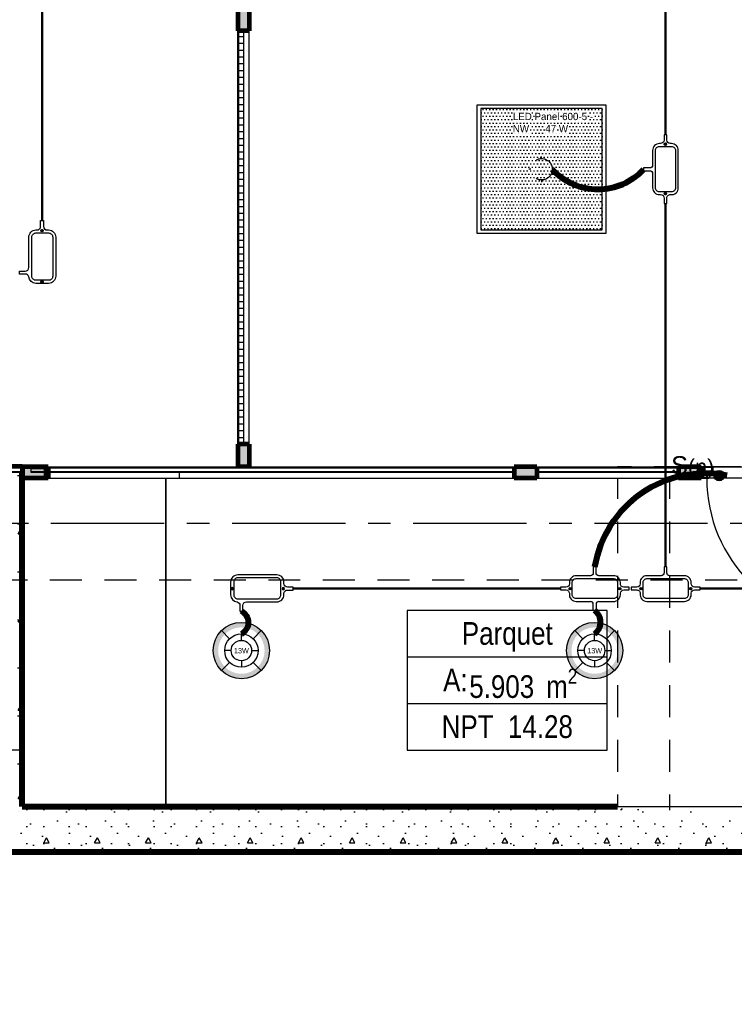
# Model space of a CAD drawing. Header units: inches. Extents: x -38 to 5698, y -33 to 92.
# Drawn here: x 302.031 to 305.189, y 5.37 to 9.675 of the extents above; entities that cross this region are included whole.
import ezdxf
from ezdxf.lldxf.tags import DXFTag

# ---------------------------------------------------------------- set-up
doc = ezdxf.new("R2010")
doc.units = ezdxf.units.IN
doc.header["$MEASUREMENT"] = 0
doc.set_wipeout_variables(frame=1)
for name, pattern in [('CONTINUA', [0]), ('DASHED', [0.75, 0.5, -0.25]), ('Hidden Line', [0.195611, 0.141111, -0.0545]), ('Línea Oculta', [0.195611, 0.141111, -0.0545]), ('Punto & Raya', [0.65, 0.5, -0.075, 0, -0.075]), ('Rayas', [0.282222, 0.141111, -0.141111]), ('Wipeout_Contour', [1, 0, -1])]:
    doc.linetypes.add(name, pattern=pattern)
for name, color, linetype, lineweight in [('00 IE CKTO TOMAS', 111, 'Rayas', 18), ('01 IE LUM LED AD DN570C', 1, 'Continuous', 13), ('ALUMBRADO_CONDUIT', 30, 'CONDUIT1', 30), ('Bancas', 1, 'Continuous', 13), ('Cable Alumbrado', 150, 'Continuous', 30), ('CABLEADO EXT.', 3, 'PVCSUBT', 30), ('Luminarias', 5, 'Continuous', 20), ('Simb_Alumbrado', 140, 'CONTINUA', 30)]:
    doc.layers.add(name, color=color, linetype=linetype, lineweight=lineweight)
for name, color, linetype in [('02 _ ARQ _ ALB _ Ejes Generales', 7, 'Continuous'), ('02 _ ARQ _ ALB _ Muros Interiores', 7, 'Continuous'), ('02 _ ARQ _ ZON _ Espacio.3D', 7, 'Continuous'), ('08 _ STR _ EXT _ 08 Placas Inclinadas', 7, 'Continuous'), ('08 _ STR _ EXT _ 09 Vigas', 7, 'Continuous'), ('Acabado - Muros', 7, 'Continuous')]:
    doc.layers.add(name, color=color, linetype=linetype)
doc.styles.add('Annotative', font='arial.ttf')
doc.styles.add('Estilo_Generado_9', font='ARIALN.TTF')
doc.styles.add('{18b73a54-fa43-428c-adcb-c1c7bbdf2c84}', font='Simplex.shx')
tags = doc.linetypes.add('CONDUIT', pattern='A,1.5,-0.210535,["con",{18b73a54-fa43-428c-adcb-c1c7bbdf2c84},S=0.2,R=0,X=0,Y=-0.065594],-0.702384', length=2.412919).pattern_tags.tags
tags[6] = DXFTag(74, 10)
tags = doc.linetypes.add('CONDUIT1', pattern='A,1,-0.19772,["con",{18b73a54-fa43-428c-adcb-c1c7bbdf2c84},S=0.2,R=0,X=0,Y=-0.065594],-0.593642', length=1.791362).pattern_tags.tags
tags[6] = DXFTag(74, 10)
tags = doc.linetypes.add('PVCSUBT', pattern='A,0.6,-0.3,0.6,-0.075691,["PVC",Standard,S=0.2,R=0,X=0,Y=-0.093724],-0.621005', length=2.196696).pattern_tags.tags
tags[10] = DXFTag(74, 10)
pattern_1 = [(0, (277.50004, 6e-09), (0, 0.3897114), [0.024375, -0.200625]), (0, (277.61254, 0.19486), (0, 0.3897114), [0.024375, -0.200625]), (60, (277.50004, 6e-09), (-0.3375, 0.1948557), [0.024375, -0.200625]), (60, (277.72504, 6e-09), (-0.3375, 0.1948557), [0.024375, -0.200625]), (120, (277.5244, 6e-09), (0.3375, 0.1948557), [0.024375, -0.200625]), (120, (277.7494, 6e-09), (0.3375, 0.1948557), [0.024375, -0.200625]), (0, (277.50004, 0.0375), (0, 0.075), [0, -0.075, 0, -0.1125]), (45, (277.53754, 0.0375), (-0.053033, 0.053033), [0, -0.05625, 0, -0.09375])]
pattern_2 = [(0, (277.500038, 6e-09), (0, 0.03), [])]

# ---------------------------------------------------------------- blocks, each defined once
blk = doc.blocks.new('*U270')
at = {"layer": 'Luminarias', "linetype": 'DASHED', "lineweight": 0, "ltscale": 0.05}
blk.add_lwpolyline([(0, -0.0045), (0, 0.0045)], dxfattribs=at)
blk = doc.blocks.new('*U271')
at = {"color": 0, "linetype": 'ByBlock', "lineweight": -2, "transparency": 16777216}
blk.add_blockref('*U270', (0, 0.05), dxfattribs=at)
for p, rotation in [((-0.05, 0), 90), ((0.05, 0), 269.9999999999999), ((0, -0.05), 180)]:
    blk.add_blockref('*U270', p, dxfattribs=dict(at, rotation=rotation))
blk = doc.blocks.new('PANEL LED 50W')
at = {"layer": 'Luminarias'}
h = blk.add_hatch(dxfattribs=at)
h.set_pattern_fill('DOTS', color=4, scale=0.009097)
h.set_pattern_definition([(0, (0, -2e-14), (0.0072206, 0.01444116), [0, -0.01444116])])
h.paths.add_polyline_path([(-0.2574, -0.2574), (0.2574, -0.2574), (0.2574, 0.2574), (-0.2574, 0.2574)])
h.paths.add_polyline_path([(-0.1296, 0.0974), (0.1849, 0.0974), (0.1849, 0.2469), (-0.1296, 0.2469)], flags=24)
at = {"layer": 'Luminarias', "color": 4, "lineweight": 0}
for points in [[(-0.2729, 0.2729), (0.2729, 0.2729), (0.2729, -0.2729), (-0.2729, -0.2729)], [(-0.2574, -0.2574), (0.2574, -0.2574), (0.2574, 0.2574), (-0.2574, 0.2574)]]:
    blk.add_lwpolyline(points, close=True, dxfattribs=at)
at = {"layer": 'Luminarias', "color": 4, "linetype": 'DASHED', "lineweight": 0, "ltscale": 0.01}
blk.add_circle((0, 0), 0.0455, dxfattribs=at)
at = {"color": 4}
blk.add_blockref('*U271', (0, 0), dxfattribs=at)
at = {"layer": 'Luminarias', "color": 4, "insert": (-0.1218, 0.2392), "char_height": 0.030929, "width": 0.382855, "attachment_point": 1}
blk.add_mtext('{\\Ftxt|c0;LED Panel 600-5 - NW      47 W}', dxfattribs=at)
blk = doc.blocks.new('lumin 47')
at = {"layer": 'ALUMBRADO_CONDUIT', "xscale": 1.041283452965173, "yscale": 1.041283452965173, "zscale": 1.041283452965173}
blk.add_blockref('PANEL LED 50W', (-76.251, 24.2433), dxfattribs=at)
blk = doc.blocks.new('LUM DN570C')
at = {"layer": '01 IE LUM LED AD DN570C'}
h = blk.add_hatch(color=256, dxfattribs=at)
edge = h.paths.add_edge_path()
edge.add_arc((0, 0), 0.1344, 0, 360)
edge = h.paths.add_edge_path(flags=17)
edge.add_arc((0, 0), 0.1108, 0, 360)
for p, q in [((-0.0561, 0.0563), (-0.0949, 0.0952)), ((0.0561, 0.0563), (0.0949, 0.0952)), ((-0.0561, -0.0563), (-0.0949, -0.0952)), ((0.0561, -0.0563), (0.0949, -0.0952))]:
    blk.add_line(p, q, dxfattribs=at)
at = {"layer": '01 IE LUM LED AD DN570C', "ltscale": 0.4}
for p, q in [((0, 0.0487), (0, 0.0795)), ((-0.0487, 0), (-0.0795, 0)), ((0.0487, 0), (0.0795, 0)), ((0, -0.0487), (0, -0.0795))]:
    blk.add_line(p, q, dxfattribs=at)
at = {"layer": '01 IE LUM LED AD DN570C'}
for radius in [0.1344, 0.0795]:
    blk.add_circle((0, 0), radius, dxfattribs=at)
at = {"layer": '01 IE LUM LED AD DN570C', "ltscale": 0.4}
blk.add_circle((0, 0), 0.0487, dxfattribs=at)
at = {"color": 1, "linetype": 'ByBlock', "lineweight": 80, "insert": (-0.0353, 0.0117), "char_height": 0.025, "width": 0.622217, "attachment_point": 1}
blk.add_mtext('13W ', dxfattribs=at)
blk = doc.blocks.new('CAJA OVAL TIPO L')
at = {"layer": 'Simb_Alumbrado', "lineweight": 13}
blk.add_lwpolyline([(-0.0491, -0.079), (-0.0491, -0.0343, -0.380413), (-0.0258, -0.0088), (-0.0258, -0.0088, 0.341426), (-0.0164, 0.0033), (-0.0164, 0.0236), (-0.0063, 0.0236), (-0.0063, 0.0033, 0.414214), (0.0063, -0.0092), (0.1138, -0.0092, -0.414214), (0.1388, -0.0343), (0.1388, -0.0382, 0.414214), (0.1513, -0.0508), (0.1716, -0.0508), (0.1716, -0.0609), (0.1513, -0.0609, 0.414214), (0.1388, -0.0734), (0.1388, -0.079, -0.414214), (0.1138, -0.104), (-0.0241, -0.104, -0.414214), (-0.0491, -0.079, 0.414214)], format="xyb", dxfattribs=at)
blk.add_lwpolyline([(-0.0241, -0.0199), (0.1138, -0.0199, -0.414214), (0.1282, -0.0343), (0.1282, -0.079, -0.414214), (0.1138, -0.0934), (-0.0241, -0.0934, -0.414214), (-0.0384, -0.079), (-0.0384, -0.0343, -0.414214)], format="xyb", close=True, dxfattribs=at)
for points in [[(-0.0483, -0.0558), (-0.0395, -0.0558)], [(-0.0439, -0.0514), (-0.0439, -0.0602)], [(0.1323, -0.0558), (0.1411, -0.0558)], [(0.1367, -0.0514), (0.1367, -0.0602)]]:
    blk.add_lwpolyline(points, dxfattribs=at)
for centre in [(-0.0439, -0.0558), (0.1367, -0.0558)]:
    blk.add_circle(centre, 0.00438, dxfattribs=at)
blk = doc.blocks.new('oval t')
at = {"layer": 'Simb_Alumbrado', "lineweight": 13}
blk.add_lwpolyline([(0.0141, 0.0102, -0.414214), (0.0041, 0.0202), (0.0041, 0.0416), (-0.0056, 0.0416), (-0.0056, 0.0202, -0.414214), (-0.0156, 0.0102), (-0.0659, 0.0102, 0.414214), (-0.0899, -0.0138), (-0.0899, -0.0183, -0.414214), (-0.1019, -0.0303), (-0.1213, -0.0303), (-0.1213, -0.04), (-0.1016, -0.04, -0.451917), (-0.0897, -0.0535, 0.451917), (-0.0659, -0.0805), (0.0659, -0.0805, 0.414214), (0.0899, -0.0566), (0.0899, -0.0512, -0.398753), (0.1019, -0.0401), (0.1213, -0.0401), (0.1213, -0.0304), (0.1019, -0.0304, -0.368669), (0.0899, -0.0176), (0.0899, -0.0138, 0.414214), (0.0659, 0.0102), (0.0141, 0.0102)], format="xyb", dxfattribs=at)
blk.add_lwpolyline([(-0.0659, 0), (0.0659, 0, -0.414214), (0.0797, -0.0138), (0.0797, -0.0566, -0.414214), (0.0659, -0.0703), (-0.0659, -0.0703, -0.414214), (-0.0797, -0.0566), (-0.0797, -0.0138, -0.414214)], format="xyb", close=True, dxfattribs=at)
for points in [[(-0.0869, -0.031), (-0.0869, -0.0394)], [(0.0879, -0.031), (0.0879, -0.0394)], [(-0.0911, -0.0352), (-0.0828, -0.0352)], [(0.0837, -0.0352), (0.0921, -0.0352)]]:
    blk.add_lwpolyline(points, dxfattribs=at)
for centre in [(-0.0869, -0.0352), (0.0879, -0.0352)]:
    blk.add_circle(centre, 0.00419, dxfattribs=at)
blk = doc.blocks.new('CAJA CONDULET TIPO X')
at = {"layer": 'Simb_Alumbrado', "lineweight": 13}
for p, q in [((78.5283, -4.1616), (78.5283, -4.1519)), ((78.5283, -4.1519), (78.5497, -4.1519)), ((78.5497, -4.1616), (78.5283, -4.1616))]:
    blk.add_line(p, q, dxfattribs=at)
for points in [[(78.6505, -4.1716, -0.414214), (78.6605, -4.1616), (78.6819, -4.1616), (78.6819, -4.1519), (78.6605, -4.1519, -0.414214), (78.6505, -4.1419), (78.6505, -4.0916, 0.414214), (78.6265, -4.0677), (78.6219, -4.0677, -0.414214), (78.6099, -4.0557), (78.6099, -4.0363), (78.6002, -4.0363), (78.6002, -4.056, -0.451917), (78.5867, -4.0678, 0.451917), (78.5597, -4.0916), (78.5597, -4.1419)], [(78.5597, -4.1716), (78.5597, -4.2235, 0.414214), (78.5837, -4.2475), (78.589, -4.2475, -0.334232), (78.6002, -4.2595), (78.6002, -4.2789), (78.6099, -4.2789), (78.6099, -4.2595, -0.455912), (78.6227, -4.2475), (78.6265, -4.2475, 0.414214), (78.6505, -4.2235), (78.6505, -4.1716)]]:
    blk.add_lwpolyline(points, format="xyb", dxfattribs=at)
blk.add_lwpolyline([(78.6403, -4.0916), (78.6403, -4.2235, -0.414214), (78.6265, -4.2373), (78.5837, -4.2373, -0.414214), (78.5699, -4.2235), (78.5699, -4.0916, -0.414214), (78.5837, -4.0779), (78.6265, -4.0779, -0.414214)], format="xyb", close=True, dxfattribs=at)
for points in [[(78.6093, -4.0706), (78.6009, -4.0706)], [(78.6051, -4.0664), (78.6051, -4.0748)], [(78.6093, -4.2454), (78.6009, -4.2454)], [(78.6051, -4.2412), (78.6051, -4.2496)]]:
    blk.add_lwpolyline(points, dxfattribs=at)
for centre in [(78.6051, -4.0706), (78.6051, -4.2454)]:
    blk.add_circle(centre, 0.00419, dxfattribs=at)
for centre, start, end in [((78.5497, -4.1419), 270, 0), ((78.5497, -4.1716), 0, 90)]:
    blk.add_arc(centre, 0.01, start, end, dxfattribs=at)
blk = doc.blocks.new('ii3t')
at = {"layer": 'Simb_Alumbrado', "lineweight": 5}
h = blk.add_hatch(color=3, dxfattribs=at)
edge = h.paths.add_edge_path()
edge.add_arc((0, 0), 0.0164, 0, 360)
blk.add_circle((0, 0), 0.0164, dxfattribs=at)

msp = doc.modelspace()

# ---------------------------------------------------------------- hatches: boundary and pattern name
at = {"layer": '08 _ STR _ EXT _ 08 Placas Inclinadas', "linetype": 'Continuous', "lineweight": 9}
h = msp.add_hatch(dxfattribs=at)
h.set_pattern_fill('HORMIGÓN_EN_MASA_0002', style=0, pattern_type=2)
h.set_pattern_definition(pattern_1)
h.paths.add_polyline_path([(302.0425, 6.1561), (302.6776, 6.2005), (302.0425, 6.2005)])
h = msp.add_hatch(dxfattribs=at)
h.set_pattern_fill('HORMIGÓN_EN_MASA_0002', style=0, pattern_type=2)
h.set_pattern_definition(pattern_1)
h.paths.add_polyline_path([(306.663, 6.0611), (304.6712, 6.2005), (302.6776, 6.2005), (302.0425, 6.1561), (302.0425, 6.0005), (306.663, 6.0005)])
h = msp.add_hatch(dxfattribs=at)
h.set_pattern_fill('HORMIGÓN_EN_MASA_0002', style=0, pattern_type=2)
h.set_pattern_definition(pattern_1)
h.paths.add_polyline_path([(302.0425, 6.1561), (301.8116, 6.1399), (301.8116, 6.0005), (302.0425, 6.0005)])

# ---------------------------------------------------------------- linework, layer by layer
at = {"layer": '02 _ ARQ _ ALB _ Muros Interiores', "color": 7, "linetype": 'Continuous', "lineweight": 80}
msp.add_line((305.0408, 7.7), (305.0408, 7.65), dxfattribs=at)
at = {"layer": '02 _ ARQ _ ALB _ Muros Interiores', "color": 165, "linetype": 'Continuous', "lineweight": 25}
for p, q in [((305.0408, 7.65), (305.0408, 7.7)), ((305.0408, 7.7), (305.0908, 7.7)), ((305.0908, 7.68), (305.0658, 7.68)), ((305.0658, 7.68), (305.0658, 7.65)), ((305.0908, 7.7), (305.0908, 7.68)), ((305.0658, 7.65), (305.0408, 7.65))]:
    msp.add_line(p, q, dxfattribs=at)
at = {"layer": '02 _ ARQ _ ALB _ Muros Interiores', "color": 175, "linetype": 'Continuous', "lineweight": 15}
msp.add_arc((305.7158, 7.65), 0.65, 180, 270, dxfattribs=at)
at = {"layer": '02 _ ARQ _ ZON _ Espacio.3D', "color": 252, "linetype": 'Continuous', "lineweight": 13}
for p, q in [((304.6268, 7.0663), (303.7434, 7.0663)), ((303.7434, 7.0663), (303.7434, 6.4487)), ((304.6268, 6.4487), (304.6268, 7.0663)), ((304.6268, 6.8604), (303.7434, 6.8604)), ((303.7434, 6.6546), (304.6268, 6.6546)), ((303.7434, 6.4487), (304.6268, 6.4487))]:
    msp.add_line(p, q, dxfattribs=at)
at = {"layer": '02 _ ARQ _ ZON _ Espacio.3D', "color": 254, "linetype": 'Continuous', "lineweight": 0, "flags": 128}
msp.add_lwpolyline([(285.82, 11.584, 1.006545), (290.9535, 6.4505), (297.3949, 6.4505), (297.3958, 7.7), (297.6258, 7.7), (297.6258, 6.4505), (302.4195, 6.4505), (302.4195, 7.7), (302.995, 7.7), (302.995, 17.35), (301.67, 17.35), (301.67, 16.9001), (301.07, 16.9), (301.07, 16.2999), (300.57, 16.2998), (300.57, 17.35), (297.52, 17.35), (297.52, 26.5963), (285.82, 26.5963), (285.82, 22.7663), (287.07, 22.7663), (287.07, 22.4977), (285.82, 22.4977)], format="xyb", close=True, dxfattribs=at)
msp.add_lwpolyline([(308.07, 16.5), (307.57, 16.5), (307.57, 17.35), (303.045, 17.35), (303.044, 7.7), (306.9526, 7.7), (306.9514, 7.3505), (307.57, 7.3505), (307.57, 8.1), (308.07, 8.1)], dxfattribs=at)
msp.add_lwpolyline([(302.6776, 6.2005), (306.75, 6.2005), (306.75, 7.65), (302.6776, 7.65)], close=True, dxfattribs=at)
at = {"layer": '08 _ STR _ EXT _ 08 Placas Inclinadas', "color": 251, "linetype": 'Línea Oculta', "lineweight": 13}
msp.add_line((304.9021, 7.7005), (304.9021, 6.1843), dxfattribs=at)
at = {"layer": '08 _ STR _ EXT _ 08 Placas Inclinadas', "color": 251, "linetype": 'Línea Oculta', "lineweight": 13, "flags": 128}
msp.add_lwpolyline([(304.6712, 7.7005), (304.6712, 6.2005)], dxfattribs=at)
at = {"layer": '08 _ STR _ EXT _ 08 Placas Inclinadas', "color": 7, "linetype": 'Continuous', "lineweight": 80, "flags": 128}
msp.add_lwpolyline([(301.8116, 6.0005), (306.894, 6.0005)], dxfattribs=at)
at = {"layer": 'Acabado - Muros', "color": 7, "linetype": 'Continuous', "lineweight": 60}
for p, q in [((303.0447, 7.7), (302.9947, 7.7)), ((305.0408, 7.7), (305.0408, 7.65))]:
    msp.add_line(p, q, dxfattribs=at)
at = {"layer": 'ALUMBRADO_CONDUIT', "color": 30, "lineweight": 30, "ltscale": 0.4, "true_color": 0xf26722}
for p, q in [((304.8837, 12.1986), (304.8837, 9.1664)), ((302.1304, 11.6574), (302.1305, 8.7868)), ((303.2401, 7.1625), (304.0852, 7.1625)), ((304.0852, 7.1625), (304.4178, 7.1625)), ((305.0365, 7.1624), (305.9017, 7.1625))]:
    msp.add_line(p, q, dxfattribs=at)
at = {"layer": 'CABLEADO EXT.', "color": 3, "lineweight": 80}
for centre, radius, start, end in [((304.5853, 9.2015), 0.2761, 223.096, 317.0348), ((302.9868, 7.0127), 0.0556, 295.4571, 64.5429), ((304.5332, 7.0144), 0.0641, 306.0183, 53.9817)]:
    msp.add_arc(centre, radius, start, end, dxfattribs=at)

# ---------------------------------------------------------------- block references
msp.add_blockref('lumin 47', (380.5873, -15.2295))
at = {"xscale": 1.253906979044094, "yscale": 1.253906979044094, "zscale": 1.253906979044094, "rotation": 89.99999999999997}
msp.add_blockref('CAJA CONDULET TIPO X', (299.3587, -91.401), dxfattribs=at)
at = {"layer": '01 IE LUM LED AD DN570C', "color": 1, "lineweight": 5, "xscale": 0.9263905751172247, "yscale": 0.9263905751172247, "zscale": 0.9263905751172247}
for p in [(303.0107, 6.8889), (304.5709, 6.8889)]:
    msp.add_blockref('LUM DN570C', p, dxfattribs=at)
at = {"layer": 'ALUMBRADO_CONDUIT', "linetype": 'CONDUIT', "lineweight": 30, "yscale": 1.253906979044094, "zscale": 1.253906979044094}
for p, xscale, rotation in [((302.0605, 8.5716), 1.253906979044094, 90), ((303.0249, 7.0925), -1.253906979044094, 180)]:
    msp.add_blockref('CAJA OVAL TIPO L', p, dxfattribs=dict(at, xscale=xscale, rotation=rotation))
at = {"layer": 'Bancas', "color": 252, "true_color": 0x939598, "xscale": 1.253906979044094, "yscale": 1.253906979044094, "zscale": 1.253906979044094, "rotation": 90}
msp.add_blockref('oval t', (304.8395, 9.0143), dxfattribs=at)
at = {"layer": 'Bancas', "color": 252, "true_color": 0x939598, "xscale": 1.253906979044094, "yscale": 1.253906979044094, "zscale": 1.253906979044094}
msp.add_blockref('oval t', (304.8844, 7.2066), dxfattribs=at)
at = {"layer": 'Cable Alumbrado', "lineweight": 0, "xscale": 1.404578189384958, "yscale": 1.404578189384958, "zscale": 1.404578189384958}
msp.add_blockref('ii3t', (305.1206, 7.6614), dxfattribs=at)

# ---------------------------------------------------------------- texts
at = {"layer": '02 _ ARQ _ ZON _ Espacio.3D', "color": 252, "lineweight": 25, "char_height": 0.1, "attachment_point": 2, "style": 'Estilo_Generado_9'}
for s, insert in [('\\A1;{\\pqc;\\pt0;\\fArial Narrow|b0|i0|c0|p34;Parquet}', (304.1851, 7.0145)), ('\\A1;{\\pqc;\\pt0;\\fArial Narrow|b0|i0|c0|p34;A: }', (303.956, 6.8086)), ('\\A1;{\\pqc;\\pt0,0.3;\\fArial Narrow|b0|i0|c0|p34;5.903\\fArial Narrow|b0|i0|c0|p34;\\A1{\\H.66x;\\S^  ;}\\fArial Narrow|b0|i0|c0|p34; m\\fArial Narrow|b0|i0|c0|p34;\\A1{\\H.66x;\\S2^  ;}}', (304.2557, 6.809)), ('\\A1;{\\pqc;\\pt0;\\fArial Narrow|b0|i0|c0|p34;NPT  14.28}', (304.1851, 6.6031))]:
    msp.add_mtext(s, dxfattribs=dict(at, insert=insert))

# ---------------------------------------------------------------- next in the draw order: wipeouts: each hides what was drawn before it
at = {"color": 254, "linetype": 'Wipeout_Contour', "lineweight": 0, "ltscale": 9748.188717}
msp.add_wipeout([(302.6776, 6.2005), (302.6776, 7.7), (302.0425, 7.7), (302.0425, 6.2005)], dxfattribs=at).dxf.layer = '08 _ STR _ EXT _ 08 Placas Inclinadas'
at = {"color": 254, "linetype": 'Wipeout_Contour', "lineweight": 0, "ltscale": 9750.850016}
msp.add_wipeout([(302.9947, 7.8), (303.0447, 7.8), (303.0447, 9.6249), (302.9947, 9.6249)], dxfattribs=at).dxf.layer = 'Acabado - Muros'

# ---------------------------------------------------------------- next in the draw order: hatches: boundary and pattern name
at = {"layer": '08 _ STR _ EXT _ 08 Placas Inclinadas', "linetype": 'Continuous', "lineweight": 9}
h = msp.add_hatch(dxfattribs=at)
h.set_pattern_fill('HORMIGÓN_EN_MASA_0002', style=0, pattern_type=2)
h.set_pattern_definition(pattern_1)
h.paths.add_polyline_path([(302.0425, 6.2005), (302.0425, 7.7), (301.8116, 7.7), (301.8116, 6.2005)])
h = msp.add_hatch(dxfattribs=at)
h.set_pattern_fill('HORMIGÓN_EN_MASA_0002', style=0, pattern_type=2)
h.set_pattern_definition(pattern_1)
h.paths.add_polyline_path([(301.8116, 6.2005), (301.8116, 6.1399), (302.0425, 6.1561), (302.0425, 6.2005)])

# ---------------------------------------------------------------- next in the draw order: linework, layer by layer
at = {"layer": '02 _ ARQ _ ALB _ Ejes Generales', "color": 251, "linetype": 'Punto & Raya', "lineweight": 13}
msp.add_line((333.07, 7.45), (282.3454, 7.45), dxfattribs=at)
at = {"layer": '08 _ STR _ EXT _ 08 Placas Inclinadas', "color": 7, "linetype": 'Continuous', "lineweight": 80}
for q in [(302.0425, 7.7), (304.6712, 6.2005)]:
    msp.add_line((302.0425, 6.2005), q, dxfattribs=at)
at = {"layer": '08 _ STR _ EXT _ 08 Placas Inclinadas', "color": 7, "linetype": 'Continuous', "lineweight": 80, "flags": 128}
msp.add_lwpolyline([(301.8116, 7.7), (302.0425, 7.7)], dxfattribs=at)
at = {"layer": '08 _ STR _ EXT _ 08 Placas Inclinadas', "color": 7, "linetype": 'Continuous', "lineweight": 13, "flags": 128}
for points in [[(302.0425, 7.7), (302.6776, 7.7)], [(302.6776, 6.2005), (302.6776, 7.7)]]:
    msp.add_lwpolyline(points, dxfattribs=at)
at = {"layer": '08 _ STR _ EXT _ 09 Vigas', "color": 251, "linetype": 'Hidden Line', "lineweight": 13}
for p, q in [((301.07, 7.7), (307.57, 7.7)), ((329.07, 7.2), (286.57, 7.2))]:
    msp.add_line(p, q, dxfattribs=at)
at = {"layer": 'Acabado - Muros', "color": 7, "linetype": 'Continuous', "lineweight": 60}
for p, q in [((303.0447, 9.7249), (303.0447, 9.6249)), ((303.0447, 7.8), (303.0447, 7.7))]:
    msp.add_line(p, q, dxfattribs=at)
at = {"layer": 'Acabado - Muros', "color": 251, "linetype": 'Continuous', "lineweight": 13, "flags": 128}
for points in [[(302.9947, 7.8), (302.9947, 9.6249)], [(303.0447, 7.8), (303.0447, 9.6249)]]:
    msp.add_lwpolyline(points, dxfattribs=at)

# ---------------------------------------------------------------- next in the draw order: wipeouts: each hides what was drawn before it
at = {"color": 254, "linetype": 'Wipeout_Contour', "lineweight": 0, "ltscale": 9750.810017}
msp.add_wipeout([(302.9997, 9.6249), (302.9997, 7.8), (303.0197, 7.8), (303.0197, 9.6249)], dxfattribs=at).dxf.layer = 'Acabado - Muros'
at = {"color": 254, "linetype": 'Wipeout_Contour', "lineweight": 0, "ltscale": 9746.73877}
msp.add_wipeout([(302.0497, 7.695), (301.9413, 7.695), (301.9413, 7.675), (302.0497, 7.675)], dxfattribs=at).dxf.layer = 'Acabado - Muros'
at = {"color": 254, "linetype": 'Wipeout_Contour', "lineweight": 0, "ltscale": 9748.543365}
msp.add_wipeout([(302.7353, 7.7), (302.158, 7.7), (302.158, 7.65), (302.7353, 7.65)], dxfattribs=at).dxf.layer = 'Acabado - Muros'
at = {"color": 254, "linetype": 'Wipeout_Contour', "lineweight": 0, "ltscale": 9757.270559}
msp.add_wipeout([(304.3162, 7.65), (304.9408, 7.65), (304.9408, 7.7), (304.3162, 7.7)], dxfattribs=at).dxf.layer = 'Acabado - Muros'

# ---------------------------------------------------------------- next in the draw order: hatches: boundary and pattern name
at = {"layer": 'Acabado - Muros', "linetype": 'Continuous', "lineweight": 0}
for points in [[(303.0447, 9.7249), (302.9947, 9.7249), (302.9947, 9.6249), (303.0447, 9.6249)], [(302.9947, 7.8), (302.9947, 7.7), (303.0447, 7.7), (303.0447, 7.8)]]:
    msp.add_hatch(color=254, dxfattribs=at).paths.add_polyline_path(points)
h = msp.add_hatch(dxfattribs=at)
h.set_pattern_fill('CONTRACHAPADO_0002', color=254, style=0, pattern_type=2)
h.set_pattern_definition(pattern_2)
h.paths.add_polyline_path([(302.9997, 9.6249), (302.9997, 7.8), (303.0197, 7.8), (303.0197, 9.6249)])
h = msp.add_hatch(dxfattribs=at)
h.set_pattern_fill('CONTRACHAPADO_0002', color=254, style=0, pattern_type=2)
h.set_pattern_definition(pattern_2)
h.paths.add_polyline_path([(302.0497, 7.695), (301.9413, 7.695), (301.9413, 7.675), (302.0497, 7.675)])

# ---------------------------------------------------------------- next in the draw order: linework, layer by layer
at = {"layer": 'Acabado - Muros', "color": 7, "linetype": 'Continuous', "lineweight": 60}
for p, q in [((302.9947, 9.7249), (302.9947, 9.6249)), ((303.0447, 9.6249), (302.9947, 9.6249)), ((302.9947, 7.8), (302.9947, 7.7)), ((303.0447, 7.8), (302.9947, 7.8)), ((302.0425, 7.7), (302.0425, 7.65)), ((302.158, 7.65), (302.0425, 7.65)), ((305.0408, 7.65), (304.9408, 7.65))]:
    msp.add_line(p, q, dxfattribs=at)
at = {"layer": 'Acabado - Muros', "color": 7, "linetype": 'Continuous', "lineweight": 13, "flags": 128}
for points in [[(302.9997, 9.6249), (303.0197, 9.6249), (303.0197, 7.8), (302.9997, 7.8)], [(302.0497, 7.695), (302.0497, 7.675), (301.9413, 7.675), (301.9413, 7.695)]]:
    msp.add_lwpolyline(points, close=True, dxfattribs=at)
at = {"layer": 'Acabado - Muros', "color": 251, "linetype": 'Continuous', "lineweight": 13, "flags": 128}
for points in [[(304.3162, 7.7), (304.9408, 7.7)], [(304.3162, 7.65), (304.9408, 7.65)]]:
    msp.add_lwpolyline(points, dxfattribs=at)

# ---------------------------------------------------------------- next in the draw order: wipeouts: each hides what was drawn before it
at = {"color": 254, "linetype": 'Wipeout_Contour', "lineweight": 0, "ltscale": 9752.659667}
msp.add_wipeout([(302.7353, 7.7), (302.7353, 7.65), (304.2162, 7.65), (304.2162, 7.7)], dxfattribs=at).dxf.layer = 'Acabado - Muros'
at = {"color": 254, "linetype": 'Wipeout_Contour', "lineweight": 0, "ltscale": 9757.270684}
msp.add_wipeout([(304.9408, 7.695), (304.3162, 7.695), (304.3162, 7.675), (304.9408, 7.675)], dxfattribs=at).dxf.layer = 'Acabado - Muros'

# ---------------------------------------------------------------- next in the draw order: hatches: boundary and pattern name
at = {"layer": 'Acabado - Muros', "linetype": 'Continuous', "lineweight": 0}
h = msp.add_hatch(dxfattribs=at)
h.set_pattern_fill('CONTRACHAPADO_0002', color=254, style=0, pattern_type=2)
h.set_pattern_definition(pattern_2)
h.paths.add_polyline_path([(304.9408, 7.695), (304.3162, 7.695), (304.3162, 7.675), (304.9408, 7.675)])
msp.add_hatch(color=254, dxfattribs=at).paths.add_polyline_path([(304.9408, 7.7), (304.9408, 7.65), (305.0408, 7.65), (305.0408, 7.7)])

# ---------------------------------------------------------------- next in the draw order: linework, layer by layer
at = {"layer": '08 _ STR _ EXT _ 08 Placas Inclinadas', "color": 251, "linetype": 'Línea Oculta', "lineweight": 13}
msp.add_line((306.663, 7.7005), (304.6712, 7.7005), dxfattribs=at)
at = {"layer": 'Acabado - Muros', "color": 7, "linetype": 'Continuous', "lineweight": 60}
for p, q in [((304.3162, 7.7), (304.3162, 7.65)), ((304.9408, 7.7), (304.9408, 7.65)), ((305.0408, 7.7), (304.9408, 7.7)), ((304.3162, 7.65), (304.2162, 7.65))]:
    msp.add_line(p, q, dxfattribs=at)
at = {"layer": 'Acabado - Muros', "color": 251, "linetype": 'Continuous', "lineweight": 13, "flags": 128}
for points in [[(302.158, 7.7), (304.2162, 7.7)], [(302.7353, 7.7), (302.7353, 7.65)], [(302.158, 7.65), (304.2162, 7.65)]]:
    msp.add_lwpolyline(points, dxfattribs=at)
at = {"layer": 'Acabado - Muros', "color": 7, "linetype": 'Continuous', "lineweight": 13, "flags": 128}
msp.add_lwpolyline([(304.9408, 7.695), (304.9408, 7.675), (304.3162, 7.675), (304.3162, 7.695)], close=True, dxfattribs=at)
at = {"layer": 'ALUMBRADO_CONDUIT', "color": 30, "lineweight": 30, "ltscale": 0.4, "true_color": 0xf26722}
msp.add_line((304.8836, 8.8622), (304.8836, 7.2587), dxfattribs=at)
at = {"layer": 'CABLEADO EXT.', "color": 3, "lineweight": 80}
msp.add_arc((305.0588, 7.1762), 0.4948, 78.7348, 170.4, dxfattribs=at)

# ---------------------------------------------------------------- next in the draw order: texts
at = {"layer": '00 IE CKTO TOMAS', "insert": (304.9086, 7.6466), "char_height": 0.08, "width": 0.768045, "attachment_point": 7, "style": 'Annotative'}
msp.add_mtext('S{\\H0.84375x;(n)}', dxfattribs=at)

# ---------------------------------------------------------------- next in the draw order: wipeouts: each hides what was drawn before it
at = {"color": 254, "linetype": 'Wipeout_Contour', "lineweight": 0, "ltscale": 9751.354421}
msp.add_wipeout([(304.2162, 7.695), (302.0827, 7.695), (302.0827, 7.675), (304.2162, 7.675)], dxfattribs=at).dxf.layer = 'Acabado - Muros'

# ---------------------------------------------------------------- next in the draw order: hatches: boundary and pattern name
at = {"layer": 'Acabado - Muros', "linetype": 'Continuous', "lineweight": 0}
for points in [[(302.1371, 7.7), (302.0425, 7.7), (302.0425, 7.65), (302.1371, 7.65)], [(302.1371, 7.7), (302.1371, 7.65), (302.158, 7.65), (302.158, 7.7)], [(304.3162, 7.65), (304.3162, 7.7), (304.2162, 7.7), (304.2162, 7.65)]]:
    msp.add_hatch(color=254, dxfattribs=at).paths.add_polyline_path(points)
h = msp.add_hatch(dxfattribs=at)
h.set_pattern_fill('CONTRACHAPADO_0002', color=254, style=0, pattern_type=2)
h.set_pattern_definition(pattern_2)
h.paths.add_polyline_path([(304.2162, 7.695), (302.0827, 7.695), (302.0827, 7.675), (304.2162, 7.675)])

# ---------------------------------------------------------------- next in the draw order: linework, layer by layer
at = {"layer": 'Acabado - Muros', "color": 7, "linetype": 'Continuous', "lineweight": 60}
for p, q in [((302.158, 7.7), (302.0425, 7.7)), ((302.158, 7.7), (302.158, 7.65)), ((304.3162, 7.7), (304.2162, 7.7)), ((304.2162, 7.7), (304.2162, 7.65))]:
    msp.add_line(p, q, dxfattribs=at)
at = {"layer": 'Acabado - Muros', "color": 7, "linetype": 'Continuous', "lineweight": 13, "flags": 128}
msp.add_lwpolyline([(304.2162, 7.695), (304.2162, 7.675), (302.0827, 7.675), (302.0827, 7.695)], close=True, dxfattribs=at)

doc.saveas('drawing.dxf')
